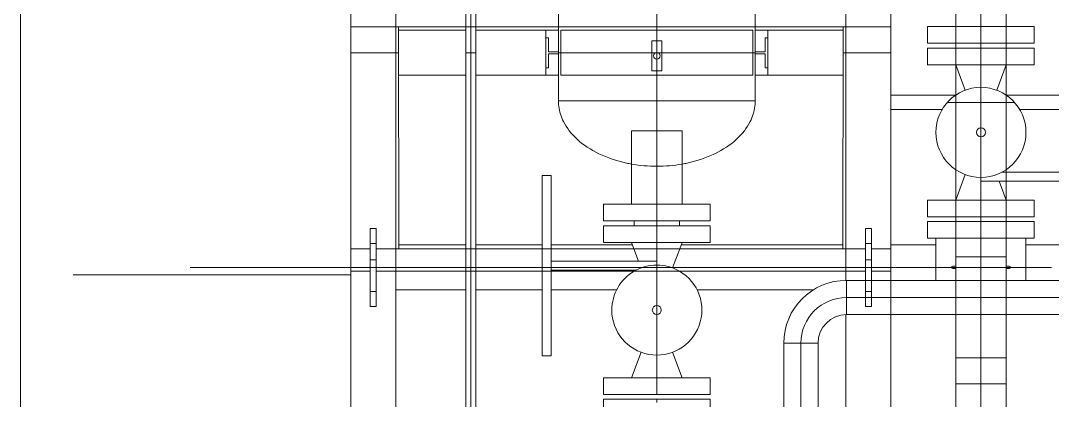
# Model space of a CAD drawing. Header units: inches. Extents: x -1128 to 651, y 96 to 845.
# Drawn here: x -1044.219 to -1041.116, y 730.706 to 731.847 of the extents above; entities that cross this region are included whole.
import ezdxf

# ---------------------------------------------------------------- set-up
doc = ezdxf.new("R2010")
doc.units = ezdxf.units.IN
doc.header["$MEASUREMENT"] = 0
doc.layers.add('EQUIPMENT LAYOUT-EMBED 1_DWG$0$Default', color=7, linetype='Continuous')
doc.layers.add('EQUIPMENT LAYOUT-EMBED 1_DWG$0$DwgTemplate', color=7, linetype='Continuous')
doc.layers.add('Layout', color=6, linetype='Continuous', lineweight=18)

# ---------------------------------------------------------------- blocks, each defined once
blk = doc.blocks.new('A$C55974CAD')
at = {"layer": 'EQUIPMENT LAYOUT-EMBED 1_DWG$0$Default', "color": 7, "lineweight": 0}
for p, q in [((58.455, 20.4578), (58.455, 20.28)), ((58.5106, 20.4578), (58.455, 20.4578)), ((58.5106, 20.4578), (58.5106, 20.28)), ((58.6443, 20.3641), (58.5106, 20.3641)), ((58.755, 20.3641), (58.6443, 20.3641)), ((58.755, 20.3641), (58.755, 20.28)), ((58.455, 20.28), (58.455, 20.1022)), ((58.5106, 20.28), (58.5106, 20.1022)), ((58.755, 20.28), (58.755, 20.1958)), ((58.6443, 20.1958), (58.5106, 20.1958)), ((58.755, 20.1958), (58.6443, 20.1958)), ((58.5106, 20.1022), (58.455, 20.1022))]:
    blk.add_line(p, q, dxfattribs=at)
at = {"layer": 'EQUIPMENT LAYOUT-EMBED 1_DWG$0$DwgTemplate', "color": 7, "lineweight": 0}
for p, q in [((0, 22.4), (61, 22.4)), ((57.699, 20.9167), (58.2875, 20.9167)), ((58.2875, 20.9167), (58.3625, 20.9167)), ((58.3625, 20.9167), (59.101, 20.9167)), ((59.101, 20.9167), (59.1657, 20.9167)), ((58.2875, 20.9), (57.699, 20.9)), ((57.699, 20.8833), (58.2875, 20.8833)), ((58.3625, 20.9), (58.2875, 20.9)), ((58.2875, 20.8833), (58.3625, 20.8833)), ((59.101, 20.9), (58.3625, 20.9)), ((58.3625, 20.8833), (59.101, 20.8833)), ((59.1657, 20.9), (59.101, 20.9)), ((59.101, 20.8833), (59.1657, 20.8833)), ((58.0061, 20.662), (58.2875, 20.662)), ((58.0061, 20.662), (58.0061, 20.632)), ((58.0061, 20.632), (58.2875, 20.632)), ((58.2875, 20.662), (58.3061, 20.662)), ((58.2875, 20.632), (58.3061, 20.632)), ((58.2911, 20.632), (58.2911, 20.3493)), ((58.3061, 20.662), (58.3625, 20.662)), ((58.3061, 20.632), (58.3625, 20.632)), ((58.3211, 20.632), (58.3211, 20.28)), ((58.3625, 20.662), (58.6061, 20.662)), ((58.3625, 20.632), (58.6061, 20.632)), ((58.6061, 20.662), (58.6061, 20.632)), ((59.09, 20.6), (58.94, 20.6)), ((59.09, 20.6), (58.94, 20.6)), ((58.94, 20.6), (58.94, 19.96)), ((58.94, 20.6), (58.94, 19.96)), ((59.09, 19.96), (59.09, 20.6)), ((59.09, 19.96), (59.09, 20.6)), ((59.101, 20.608), (59.1443, 20.608)), ((57.8056, 20.4578), (57.8611, 20.4578)), ((57.8611, 20.28), (57.8611, 20.4578)), ((57.8771, 20.4578), (57.8771, 20.28)), ((57.9327, 20.4578), (57.8771, 20.4578)), ((57.9327, 20.4578), (57.9327, 20.28)), ((58.3834, 20.28), (58.3834, 20.4578)), ((58.3834, 20.4578), (58.439, 20.4578)), ((58.439, 20.28), (58.439, 20.4578)), ((57.9327, 20.3641), (57.9327, 20.28)), ((58.0175, 20.3324), (57.9327, 20.3641)), ((58.3211, 20.3408), (58.3625, 20.3563)), ((58.3625, 20.3563), (58.3834, 20.3641)), ((58.3834, 20.1958), (58.3834, 20.3641)), ((58.755, 20.3641), (58.6443, 20.3641)), ((58.755, 20.3641), (58.755, 20.28)), ((57.8611, 20.28), (57.85, 20.28)), ((57.8611, 20.1022), (57.8611, 20.28)), ((58.2875, 20.28), (57.8771, 20.28)), ((57.8771, 20.28), (57.8771, 20.1022)), ((57.9327, 20.28), (57.9327, 20.1958)), ((57.9327, 20.28), (57.9327, 20.1022)), ((58.3625, 20.28), (58.2875, 20.28)), ((58.3081, 20.28), (58.3211, 20.28)), ((58.439, 20.28), (58.3625, 20.28)), ((58.3834, 20.1022), (58.3834, 20.28)), ((58.439, 20.1022), (58.439, 20.28)), ((58.755, 20.28), (58.755, 20.1958)), ((58.0175, 20.2275), (57.9327, 20.1958)), ((58.2986, 20.2275), (58.3625, 20.2037)), ((58.3625, 20.2037), (58.3834, 20.1958)), ((58.755, 20.1958), (58.6443, 20.1958)), ((57.8056, 20.1022), (57.8611, 20.1022)), ((57.9327, 20.1022), (57.8771, 20.1022)), ((58.3834, 20.1022), (58.439, 20.1022)), ((58.94, 19.96), (59.09, 19.96)), ((58.94, 19.96), (59.09, 19.96)), ((59.101, 19.952), (59.149, 19.952)), ((58.0476, 19.8571), (57.684, 19.8571)), ((58.0476, 19.8571), (58.0476, 19.7428)), ((58.0476, 19.7428), (58.0476, 19.8571)), ((57.684, 19.8), (58.0476, 19.8)), ((58.0476, 19.8), (58.0476, 19.8)), ((58.0476, 19.8), (58.0476, 19.8)), ((58.0476, 19.7428), (57.684, 19.7428)), ((58.2571, 19.6476), (58.1428, 19.6476)), ((58.1428, 19.6476), (58.2571, 19.6476)), ((58.1428, 18.8024), (58.1428, 19.6476)), ((58.2, 19.6476), (58.2, 19.6476)), ((58.2, 19.6476), (58.2, 19.6476)), ((58.2, 19.6476), (58.2, 18.8024)), ((58.2571, 18.8024), (58.2571, 19.6476)), ((58.22, 19.585), (58.17, 19.585)), ((58.17, 19.585), (58.22, 19.585)), ((58.17, 19.585), (58.17, 19.565)), ((58.17, 19.565), (58.17, 19.585)), ((58.17, 19.565), (58.22, 19.565)), ((58.17, 19.565), (58.22, 19.565)), ((58.22, 19.565), (58.22, 19.585)), ((58.22, 19.585), (58.22, 19.565)), ((58.22, 19.585), (58.2571, 19.585)), ((58.2571, 19.585), (58.22, 19.585)), ((58.22, 19.565), (58.22, 19.585)), ((58.2571, 19.565), (58.22, 19.565)), ((58.2571, 19.565), (58.22, 19.565)), ((58.3975, 19.2), (58.3975, 19.3778)), ((58.3975, 19.3778), (58.4531, 19.3778)), ((58.4531, 19.2), (58.4531, 19.3778)), ((58.4691, 19.3778), (58.4691, 19.2)), ((58.5246, 19.3778), (58.4691, 19.3778)), ((58.5246, 19.3778), (58.5246, 19.2)), ((58.9754, 19.2), (58.9754, 19.3778)), ((58.9754, 19.3778), (59.0309, 19.3778)), ((59.0309, 19.2), (59.0309, 19.3778)), ((59.0469, 19.3778), (59.0469, 19.2)), ((59.1025, 19.3778), (59.0469, 19.3778)), ((59.1025, 19.3778), (59.1025, 19.2)), ((57.9127, 19.2841), (57.6273, 19.2841)), ((57.9127, 19.2841), (57.9127, 19.1158)), ((57.9127, 19.1158), (57.9127, 19.2841)), ((58.1428, 19.2841), (57.9127, 19.2841)), ((57.9986, 19.2841), (57.9986, 19.1158)), ((57.9986, 19.2), (57.9986, 19.2841)), ((58.2571, 19.2841), (58.1428, 19.2841)), ((58.3357, 19.2841), (58.2571, 19.2841)), ((58.3357, 19.1158), (58.3357, 19.2841)), ((58.3357, 19.2), (58.3357, 19.2841)), ((58.3357, 19.2841), (58.3975, 19.2841)), ((58.3975, 19.2841), (58.4531, 19.2841)), ((58.4531, 19.2841), (58.4691, 19.2841)), ((58.4691, 19.2841), (58.5246, 19.2841)), ((58.5246, 19.2841), (58.5246, 19.1158)), ((58.6095, 19.2524), (58.5246, 19.2841)), ((58.5246, 19.2841), (58.6258, 19.2841)), ((58.6258, 19.2841), (58.8742, 19.2841)), ((58.8742, 19.2841), (58.9754, 19.2841)), ((58.8905, 19.2524), (58.9754, 19.2841)), ((58.9754, 19.2), (58.9754, 19.2841)), ((58.9754, 19.2841), (59.0309, 19.2841)), ((59.0309, 19.2841), (59.0469, 19.2841)), ((59.0469, 19.2841), (59.1025, 19.2841)), ((59.1643, 19.2841), (59.1025, 19.2841)), ((57.6273, 19.2), (57.9127, 19.2)), ((57.9127, 19.2), (57.9127, 19.2)), ((57.9127, 19.2), (57.9127, 19.2)), ((57.9127, 19.2), (58.1428, 19.2)), ((57.9986, 19.1158), (57.9986, 19.2)), ((58.1428, 19.2), (58.2571, 19.2)), ((58.2571, 19.2), (58.3357, 19.2)), ((58.4531, 19.2), (58.3357, 19.2)), ((58.3357, 19.1158), (58.3357, 19.2)), ((58.3975, 19.0222), (58.3975, 19.2)), ((58.4531, 19.0222), (58.4531, 19.2)), ((58.4691, 19.2), (58.4531, 19.2)), ((59.0309, 19.2), (58.4691, 19.2)), ((58.4691, 19.2), (58.4691, 19.0222)), ((58.5246, 19.2), (58.5246, 19.0222)), ((58.6, 19.2), (58.587, 19.2)), ((58.587, 18.848), (58.587, 19.2)), ((58.9754, 19.1158), (58.9754, 19.2)), ((58.9754, 19.0222), (58.9754, 19.2)), ((59.0309, 19.0222), (59.0309, 19.2)), ((59.0469, 19.2), (59.0309, 19.2)), ((59.0469, 19.2), (59.1643, 19.2)), ((59.0469, 19.2), (59.0469, 19.0222)), ((59.1025, 19.2), (59.1025, 19.0222)), ((57.9127, 19.1158), (57.6273, 19.1158)), ((58.1428, 19.1158), (57.9127, 19.1158)), ((58.2571, 19.1158), (58.1428, 19.1158)), ((58.3357, 19.1158), (58.2571, 19.1158)), ((58.3357, 19.1158), (58.3975, 19.1158)), ((58.3975, 19.1158), (58.4531, 19.1158)), ((58.4531, 19.1158), (58.4691, 19.1158)), ((58.4691, 19.1158), (58.5246, 19.1158)), ((58.587, 19.1391), (58.5246, 19.1158)), ((58.5246, 19.1158), (58.587, 19.1158)), ((58.587, 19.1158), (58.617, 19.1158)), ((58.617, 18.848), (58.617, 19.1306)), ((58.617, 19.1158), (58.6258, 19.1158)), ((58.6258, 19.1158), (58.8742, 19.1158)), ((58.8742, 19.1158), (58.9754, 19.1158)), ((58.8905, 19.1475), (58.9754, 19.1158)), ((58.9754, 19.1158), (59.0309, 19.1158)), ((59.0309, 19.1158), (59.0469, 19.1158)), ((59.0469, 19.1158), (59.1025, 19.1158)), ((59.1643, 19.1158), (59.1025, 19.1158)), ((58.3975, 19.0222), (58.4531, 19.0222)), ((58.5246, 19.0222), (58.4691, 19.0222)), ((58.9754, 19.0222), (59.0309, 19.0222)), ((59.1025, 19.0222), (59.0469, 19.0222))]:
    blk.add_line(p, q, dxfattribs=at)
at = {"layer": 'EQUIPMENT LAYOUT-EMBED 1_DWG$0$DwgTemplate', "color": 54, "lineweight": 0}
for p, q in [((58.275, 21.3), (58.275, 22.225)), ((61, 21.3), (55.464, 21.3)), ((57.2341, 19.5), (59.5929, 19.5))]:
    blk.add_line(p, q, dxfattribs=at)
at = {"layer": 'EQUIPMENT LAYOUT-EMBED 1_DWG$0$DwgTemplate', "color": 1, "lineweight": 0}
for p, q in [((58.3, 21.835), (58.3, 21.235)), ((58.2875, 21.235), (58.2875, 21.3)), ((58.3625, 21.235), (58.3625, 21.3)), ((59.101, 19.5), (59.101, 21.3)), ((58.2875, 19.585), (58.2875, 21.215)), ((58.3, 21.235), (58.3, 21.215)), ((58.3, 21.215), (58.3, 20.615)), ((58.3625, 19.585), (58.3625, 21.215)), ((61, 21.15), (53, 21.15)), ((58.225, 20.9167), (58.225, 21.15)), ((59.101, 21.1405), (58.3625, 21.1392)), ((58.375, 20.9167), (58.375, 21.1392)), ((58.94, 21.1402), (58.94, 20.9167)), ((59.09, 21.1405), (59.09, 20.9167)), ((58.225, 20.662), (58.225, 20.8833)), ((58.375, 20.662), (58.375, 20.8833)), ((58.94, 20.8833), (58.94, 20.65)), ((59.09, 20.8833), (59.09, 20.65)), ((58.225, 20.4142), (58.225, 20.632)), ((58.375, 20.361), (58.375, 20.632)), ((58.94, 20.65), (58.94, 20.608)), ((58.94, 20.65), (59.09, 20.65)), ((59.065, 20.65), (58.965, 20.65)), ((58.965, 20.65), (58.965, 20.641)), ((58.965, 20.641), (59.012, 20.641)), ((59.012, 20.641), (59.012, 20.608)), ((59.018, 20.641), (59.065, 20.641)), ((59.018, 20.608), (59.018, 20.641)), ((59.065, 20.641), (59.065, 20.65)), ((59.09, 20.65), (59.09, 20.608)), ((58.3834, 20.355), (58.3834, 20.355)), ((58.455, 20.355), (58.439, 20.355)), ((58.037, 20.28), (58.2911, 20.28)), ((58.3211, 20.28), (58.3834, 20.28)), ((58.3834, 20.28), (58.3834, 20.28)), ((58.3834, 20.28), (58.439, 20.28)), ((58.439, 20.28), (58.455, 20.28)), ((58.455, 20.28), (59.6425, 20.28)), ((58.3, 20.185), (58.3, 19.585)), ((58.375, 19.6607), (58.375, 20.199)), ((58.3834, 20.205), (58.3834, 20.205)), ((58.455, 20.205), (58.439, 20.205)), ((58.225, 19.7591), (58.225, 20.1457)), ((58.94, 19.952), (58.94, 19.91)), ((59.012, 19.952), (59.012, 19.919)), ((59.018, 19.919), (59.018, 19.952)), ((59.09, 19.952), (59.09, 19.91)), ((58.94, 19.91), (58.94, 19.6597)), ((59.09, 19.91), (58.94, 19.91)), ((58.965, 19.919), (58.965, 19.91)), ((59.012, 19.919), (58.965, 19.919)), ((58.965, 19.91), (59.065, 19.91)), ((59.065, 19.919), (59.018, 19.919)), ((59.065, 19.91), (59.065, 19.919)), ((59.09, 19.91), (59.09, 19.6594)), ((57.35, 19.65), (58.1428, 19.65)), ((58.2571, 19.65), (59.5, 19.65)), ((59.101, 19.6594), (58.3625, 19.6607)), ((58.2875, 19.5), (58.2875, 19.565)), ((58.3, 19.585), (58.3, 19.565)), ((58.3, 19.565), (58.3, 18.965)), ((58.3625, 19.5), (58.3625, 19.565)), ((58.375, 19.35), (58.375, 19.5)), ((58.826, 19.5), (58.826, 19.3293)), ((58.874, 19.5), (58.874, 19.2844)), ((58.874, 19.1156), (58.874, 18.848)), ((58.375, 18.848), (58.375, 19.05)), ((58.826, 19.0707), (58.826, 18.848))]:
    blk.add_line(p, q, dxfattribs=at)
at = {"layer": 'EQUIPMENT LAYOUT-EMBED 1_DWG$0$DwgTemplate', "color": 9, "lineweight": 0}
for p, q in [((59.015, 21.3), (59.015, 21.1404)), ((58.325, 21.215), (58.325, 21.235)), ((59.015, 20.9167), (59.015, 20.8833)), ((58.3, 20.185), (58.3, 20.615)), ((59.015, 20.608), (59.015, 19.952)), ((59.015, 19.6596), (59.015, 19.5)), ((58.325, 19.565), (58.325, 19.585)), ((58.85, 19.3118), (58.85, 19.0882))]:
    blk.add_line(p, q, dxfattribs=at)
at = {"layer": 'EQUIPMENT LAYOUT-EMBED 1_DWG$0$DwgTemplate', "color": 5, "lineweight": 0}
for p, q in [((58.17, 21.235), (58.17, 21.215)), ((58.17, 21.215), (58.17, 21.235)), ((58.22, 21.235), (58.17, 21.235)), ((58.17, 21.235), (58.22, 21.235)), ((58.17, 21.215), (58.22, 21.215)), ((58.17, 21.215), (58.22, 21.215)), ((58.22, 21.215), (58.22, 21.235)), ((58.22, 21.235), (58.22, 21.215)), ((58.22, 21.235), (58.38, 21.235)), ((58.38, 21.235), (58.22, 21.235)), ((58.22, 21.215), (58.22, 21.235)), ((58.38, 21.215), (58.22, 21.215)), ((58.38, 21.215), (58.22, 21.215)), ((58.38, 21.235), (58.38, 21.215)), ((58.38, 21.215), (58.38, 21.235)), ((58.43, 21.235), (58.38, 21.235)), ((58.43, 21.235), (58.38, 21.235)), ((58.38, 21.215), (58.38, 21.235)), ((58.38, 21.215), (58.43, 21.215)), ((58.43, 21.215), (58.38, 21.215)), ((58.43, 21.215), (58.43, 21.235)), ((58.43, 21.235), (58.43, 21.215)), ((58.855, 19.952), (58.855, 20.608)), ((58.855, 19.952), (58.855, 20.608)), ((58.855, 20.608), (59.101, 20.608)), ((58.455, 20.4578), (58.455, 20.28)), ((58.5106, 20.4578), (58.455, 20.4578)), ((58.5106, 20.4578), (58.5106, 20.28)), ((58.6443, 20.3641), (58.5106, 20.3641)), ((59.005, 20.2966), (58.955, 20.2966)), ((58.955, 20.2633), (58.955, 20.2966)), ((59.055, 20.2966), (59.005, 20.2966)), ((59.055, 20.2633), (59.055, 20.2966)), ((58.455, 20.28), (58.455, 20.1022)), ((58.5106, 20.28), (58.5106, 20.1022)), ((59.005, 20.2633), (58.955, 20.2633)), ((59.055, 20.2633), (59.005, 20.2633)), ((58.6443, 20.1958), (58.5106, 20.1958)), ((58.5106, 20.1022), (58.455, 20.1022)), ((58.855, 19.952), (59.101, 19.952)), ((58.2571, 19.585), (58.38, 19.585)), ((58.38, 19.585), (58.2571, 19.585)), ((58.38, 19.565), (58.2571, 19.565)), ((58.38, 19.565), (58.2571, 19.565)), ((58.38, 19.585), (58.38, 19.565)), ((58.38, 19.565), (58.38, 19.585)), ((58.43, 19.585), (58.38, 19.585)), ((58.43, 19.585), (58.38, 19.585)), ((58.38, 19.565), (58.38, 19.585)), ((58.38, 19.565), (58.43, 19.565)), ((58.43, 19.565), (58.38, 19.565)), ((58.43, 19.565), (58.43, 19.585)), ((58.43, 19.585), (58.43, 19.565))]:
    blk.add_line(p, q, dxfattribs=at)
at = {"layer": 'EQUIPMENT LAYOUT-EMBED 1_DWG$0$DwgTemplate', "color": 3, "lineweight": 0}
for p, q in [((58.3975, 19.35), (58.2571, 19.35)), ((58.296, 19.2841), (58.296, 19.294)), ((58.304, 19.294), (58.304, 19.2841)), ((58.296, 19.106), (58.296, 19.1158)), ((58.304, 19.1158), (58.304, 19.106)), ((58.3975, 19.05), (58.2571, 19.05))]:
    blk.add_line(p, q, dxfattribs=at)
at = {"layer": 'EQUIPMENT LAYOUT-EMBED 1_DWG$0$DwgTemplate', "color": 7, "lineweight": 0}
for centre, radius in [((58.1581, 20.28), 0.015), ((59.005, 20.28), 0.0107), ((58.75, 19.2), 0.15), ((58.75, 19.2), 0.015)]:
    blk.add_circle(centre, radius, dxfattribs=at)
for centre, radius, start, end in [((58.1581, 20.28), 0.15, 90, 329.6355), ((58.1581, 20.28), 0.15, 30.3645, 90), ((58.1581, 20.28), 0.15, 329.6355, 30.3645), ((58.0476, 19.6476), 0.2095, 0, 90), ((58.0476, 19.6476), 0.1524, 0, 90), ((58.0476, 19.6476), 0.0953, 0, 90)]:
    blk.add_arc(centre, radius, start, end, dxfattribs=at)
at = {"layer": 'EQUIPMENT LAYOUT-EMBED 1_DWG$0$DwgTemplate', "color": 3, "lineweight": 0}
for centre, start, end in [((58.3, 19.294), 0, 180), ((58.3, 19.106), 180, 0)]:
    blk.add_arc(centre, 0.004, start, end, dxfattribs=at)
at = {"layer": 'EQUIPMENT LAYOUT-EMBED 1_DWG$0$DwgTemplate', "color": 5, "lineweight": 0}
for points in [[(58.7858, 20.591), (58.8024, 20.5993), (58.8196, 20.6047), (58.8369, 20.6068)], [(58.8369, 20.6068), (58.8429, 20.6076), (58.849, 20.608), (58.855, 20.608)], [(58.7269, 20.5453), (58.7448, 20.565), (58.7648, 20.5804), (58.7858, 20.591)], [(58.6786, 20.4728), (58.692, 20.5006), (58.7084, 20.5251), (58.7269, 20.5453)], [(58.6477, 20.3813), (58.6547, 20.414), (58.6652, 20.445), (58.6786, 20.4728)], [(58.6443, 20.3641), (58.6453, 20.3699), (58.6464, 20.3756), (58.6477, 20.3813)], [(58.6443, 20.1958), (58.6453, 20.1901), (58.6464, 20.1843), (58.6477, 20.1786)], [(58.6477, 20.1786), (58.6547, 20.1459), (58.6652, 20.115), (58.6786, 20.0872)], [(58.6786, 20.0872), (58.692, 20.0594), (58.7084, 20.0348), (58.7269, 20.0146)], [(58.7269, 20.0146), (58.7448, 19.995), (58.7648, 19.9795), (58.7858, 19.9689)], [(58.7858, 19.9689), (58.8024, 19.9606), (58.8196, 19.9553), (58.8369, 19.9531)], [(58.8369, 19.9531), (58.8429, 19.9523), (58.849, 19.952), (58.855, 19.952)]]:
    blk.add_open_spline(points, degree=3, dxfattribs=at)
at = {"layer": 'EQUIPMENT LAYOUT-EMBED 1_DWG$0$DwgTemplate', "color": 7, "lineweight": 0}
for points in [[(58.637, 20.28), (58.637, 20.3083), (58.6395, 20.3367), (58.6443, 20.3641)], [(58.637, 20.28), (58.637, 20.2516), (58.6395, 20.2232), (58.6443, 20.1958)]]:
    blk.add_open_spline(points, degree=3, dxfattribs=at)

msp = doc.modelspace()

# ---------------------------------------------------------------- block references
at = {"layer": 'Layout', "xscale": 0.9025, "yscale": 0.9025, "zscale": 0.9025, "rotation": 90}
msp.add_blockref('A$C55974CAD', (-1024.0033, 678.4893), dxfattribs=at)

doc.saveas('drawing.dxf')
